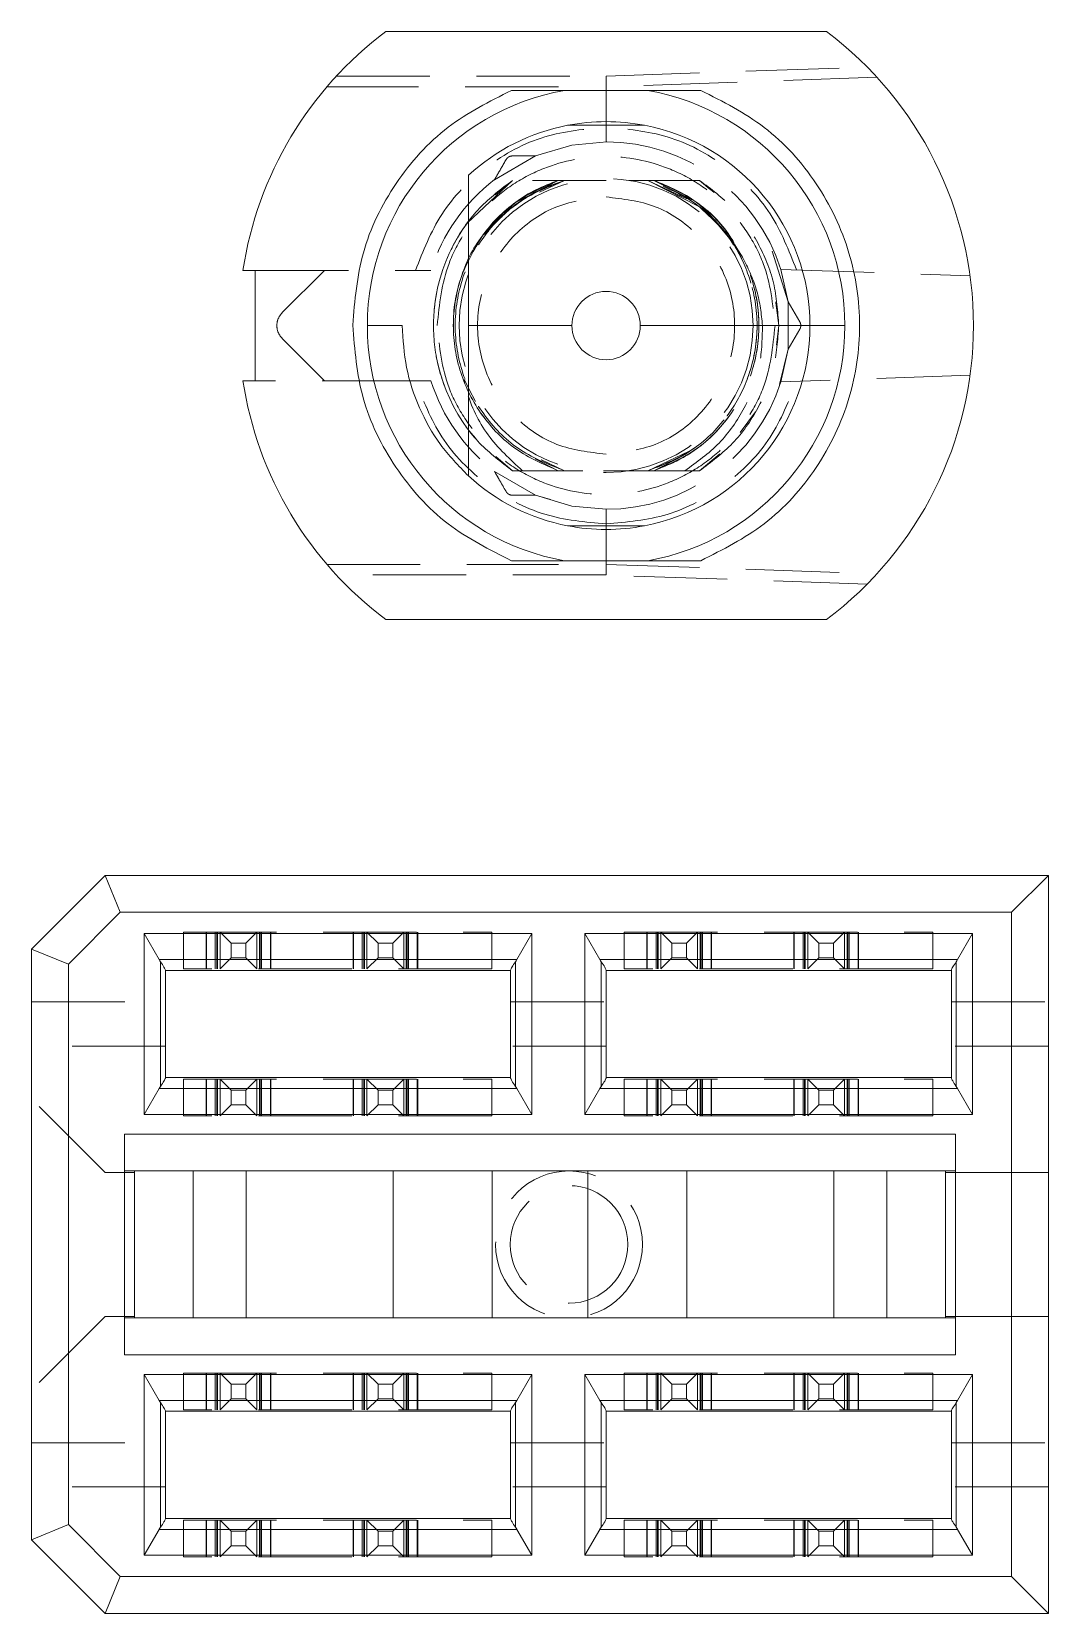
# Model space of a CAD drawing. Header units: millimetres. Extents: x 5 to 589, y 5 to 415.
# Drawn here: x 235.13 to 248.97, y 303.46 to 324.99 of the extents above; entities that cross this region are included whole.
import ezdxf

# ---------------------------------------------------------------- set-up
doc = ezdxf.new("R2010")
doc.units = ezdxf.units.MM
doc.linetypes.add('HIDDEN', pattern=[1.905, 1.27, -0.635])

msp = doc.modelspace()

# ---------------------------------------------------------------- linework, layer by layer
at = {"color": 7, "linetype": 'Continuous', "lineweight": 15}
for p, q in [((245.952, 324.989), (239.952, 324.989)), ((238.008, 321.739), (238.177, 321.739)), ((238.177, 321.739), (238.177, 320.239)), ((239.702, 320.989), (240.177, 320.989)), ((242.487, 320.989), (241.077, 320.989)), ((245.727, 320.989), (243.417, 320.989)), ((245.727, 320.989), (246.202, 320.989)), ((238.008, 320.239), (238.177, 320.239)), ((239.952, 316.989), (245.952, 316.989)), ((236.132, 313.504), (235.132, 312.504)), ((236.339, 313.004), (236.132, 313.504)), ((248.972, 313.504), (236.132, 313.504)), ((248.972, 313.504), (248.472, 313.004)), ((248.972, 303.464), (248.972, 313.504)), ((235.632, 312.297), (236.339, 313.004)), ((248.472, 313.004), (236.339, 313.004)), ((248.472, 303.964), (248.472, 313.004)), ((236.663, 310.254), (236.663, 312.714)), ((236.663, 312.714), (236.867, 312.36)), ((236.663, 312.714), (241.941, 312.714)), ((241.941, 312.714), (241.736, 312.36)), ((241.941, 312.714), (241.941, 310.254)), ((242.663, 312.714), (247.941, 312.714)), ((242.663, 310.254), (242.663, 312.714)), ((242.663, 312.714), (242.867, 312.36)), ((247.941, 312.714), (247.736, 312.36)), ((247.941, 312.714), (247.941, 310.254)), ((235.132, 304.464), (235.132, 312.504)), ((235.632, 312.297), (235.132, 312.504)), ((241.736, 312.36), (236.867, 312.36)), ((236.885, 312.332), (236.885, 310.635)), ((241.719, 312.332), (241.719, 310.635)), ((247.736, 312.36), (242.867, 312.36)), ((242.885, 312.332), (242.885, 310.635)), ((247.719, 312.332), (247.719, 310.635)), ((235.632, 312.297), (235.632, 304.671)), ((236.952, 310.749), (236.952, 312.219)), ((241.652, 312.214), (236.952, 312.214)), ((241.652, 310.749), (241.652, 312.219)), ((242.952, 310.749), (242.952, 312.219)), ((247.652, 312.214), (242.952, 312.214)), ((247.652, 310.749), (247.652, 312.219)), ((236.867, 310.607), (236.663, 310.254)), ((236.867, 310.607), (241.736, 310.607)), ((241.652, 310.754), (236.952, 310.754)), ((241.736, 310.607), (241.941, 310.254)), ((242.663, 310.254), (242.867, 310.607)), ((242.867, 310.607), (247.736, 310.607)), ((247.652, 310.754), (242.952, 310.754)), ((247.736, 310.607), (247.941, 310.254)), ((241.941, 310.254), (236.663, 310.254)), ((247.941, 310.254), (242.663, 310.254)), ((236.396, 309.984), (247.708, 309.984)), ((236.396, 306.984), (236.396, 309.984)), ((247.708, 309.984), (247.708, 306.984)), ((236.396, 309.484), (247.708, 309.484)), ((236.532, 309.464), (236.396, 309.464)), ((236.532, 309.484), (236.532, 309.464)), ((236.532, 307.504), (236.532, 309.464)), ((237.332, 307.484), (237.332, 309.484)), ((238.052, 307.484), (238.052, 309.484)), ((240.052, 307.484), (240.052, 309.484)), ((241.402, 307.484), (241.402, 309.484)), ((242.702, 307.484), (242.702, 309.484)), ((244.052, 307.484), (244.052, 309.484)), ((246.052, 309.484), (246.052, 307.484)), ((246.772, 309.484), (246.772, 307.484)), ((247.572, 309.484), (247.572, 309.464)), ((247.708, 309.464), (247.572, 309.464)), ((247.572, 307.504), (247.572, 309.464)), ((236.532, 307.504), (236.396, 307.504)), ((236.396, 307.484), (247.708, 307.484)), ((236.532, 307.504), (236.532, 307.484)), ((247.572, 307.504), (247.572, 307.484)), ((247.708, 307.504), (247.572, 307.504)), ((247.708, 306.984), (236.396, 306.984)), ((236.663, 306.714), (241.941, 306.714)), ((236.663, 304.254), (236.663, 306.714)), ((236.663, 306.714), (236.867, 306.36)), ((241.736, 306.36), (241.941, 306.714)), ((241.941, 306.714), (241.941, 304.254)), ((242.663, 306.714), (247.941, 306.714)), ((242.663, 304.254), (242.663, 306.714)), ((242.663, 306.714), (242.867, 306.36)), ((247.941, 306.714), (247.736, 306.36)), ((247.941, 306.714), (247.941, 304.254)), ((236.867, 306.36), (241.736, 306.36)), ((236.885, 306.332), (236.885, 304.635)), ((241.719, 306.332), (241.719, 304.635)), ((242.867, 306.36), (247.736, 306.36)), ((242.885, 306.332), (242.885, 304.635)), ((247.719, 306.332), (247.719, 304.635)), ((236.952, 304.749), (236.952, 306.219)), ((236.952, 306.214), (241.652, 306.214)), ((241.652, 306.219), (241.652, 304.749)), ((242.952, 304.749), (242.952, 306.219)), ((242.952, 306.214), (247.652, 306.214)), ((247.652, 306.219), (247.652, 304.749)), ((235.132, 304.464), (235.632, 304.671)), ((235.632, 304.671), (236.339, 303.964)), ((236.867, 304.607), (236.663, 304.254)), ((236.867, 304.607), (241.736, 304.607)), ((241.652, 304.754), (236.952, 304.754)), ((241.736, 304.607), (241.941, 304.254)), ((242.867, 304.607), (242.663, 304.254)), ((242.867, 304.607), (247.736, 304.607)), ((247.652, 304.754), (242.952, 304.754)), ((247.736, 304.607), (247.941, 304.254)), ((236.132, 303.464), (235.132, 304.464)), ((241.941, 304.254), (236.663, 304.254)), ((247.941, 304.254), (242.663, 304.254)), ((236.339, 303.964), (236.132, 303.464)), ((236.339, 303.964), (248.472, 303.964)), ((248.972, 303.464), (248.472, 303.964)), ((248.972, 303.464), (236.132, 303.464))]:
    msp.add_line(p, q, dxfattribs=at)
at = {"color": 7, "linetype": 'HIDDEN', "lineweight": 0}
for p, q in [((239.281, 324.383), (242.952, 324.383)), ((242.952, 324.383), (246.504, 324.507)), ((242.952, 324.239), (242.952, 324.383)), ((242.302, 324.239), (239.152, 324.239)), ((246.638, 324.368), (242.952, 324.239)), ((242.952, 323.689), (242.952, 324.239)), ((242.952, 323.689), (242.952, 323.489)), ((243.476, 323.714), (243.476, 323.714)), ((241.992, 323.297), (241.433, 322.974)), ((241.433, 322.974), (241.59, 323.247)), ((241.063, 322.387), (241.678, 322.964)), ((241.678, 322.964), (241.442, 322.766)), ((241.729, 322.67), (242.301, 322.964)), ((241.729, 322.67), (242.301, 322.964)), ((241.951, 322.964), (242.301, 322.964)), ((242.047, 322.804), (242.386, 322.964)), ((242.386, 322.964), (242.047, 322.804)), ((242.301, 322.964), (242.06, 322.84)), ((242.637, 322.964), (242.386, 322.964)), ((242.87, 322.964), (242.637, 322.964)), ((242.952, 322.964), (242.684, 322.964)), ((243.518, 322.964), (243.267, 322.964)), ((243.518, 322.964), (244.223, 322.603)), ((243.518, 322.964), (243.988, 322.742)), ((243.988, 322.742), (243.518, 322.964)), ((243.518, 322.964), (244.05, 322.713)), ((244.05, 322.713), (243.518, 322.964)), ((243.518, 322.964), (244.05, 322.713)), ((244.05, 322.713), (243.518, 322.964)), ((244.225, 322.964), (243.603, 322.964)), ((244.05, 322.734), (243.603, 322.964)), ((243.603, 322.964), (244.117, 322.7)), ((244.117, 322.7), (243.603, 322.964)), ((243.603, 322.964), (244.117, 322.7)), ((243.953, 322.964), (244.225, 322.964)), ((244.365, 322.847), (244.225, 322.964)), ((244.423, 322.798), (244.225, 322.964)), ((245.431, 321.312), (245.211, 322)), ((238.177, 321.739), (240.358, 321.739)), ((238.544, 321.166), (239.117, 321.739)), ((245.332, 321.754), (247.906, 321.664)), ((245.332, 321.754), (245.431, 321.312)), ((245.302, 320.989), (245.261, 321.313)), ((245.302, 320.989), (245.263, 321.299)), ((245.431, 321.312), (245.589, 321.039)), ((245.431, 320.666), (245.431, 321.312)), ((245.269, 320.724), (245.302, 320.989)), ((245.589, 320.939), (245.431, 320.666)), ((239.117, 320.239), (238.544, 320.812)), ((245.312, 320.188), (245.431, 320.666)), ((245.431, 320.666), (245.332, 320.224)), ((247.906, 320.314), (245.332, 320.224)), ((240.358, 320.239), (238.177, 320.239)), ((244.776, 319.532), (244.987, 319.814)), ((244.074, 319.276), (243.518, 319.014)), ((243.518, 319.014), (244.074, 319.276)), ((244.074, 319.276), (243.518, 319.014)), ((243.518, 319.014), (244.074, 319.276)), ((243.603, 319.014), (244.006, 319.221)), ((244.225, 319.014), (244.499, 319.243)), ((241.433, 319.003), (241.992, 318.681)), ((241.45, 319.205), (241.678, 319.014)), ((241.5, 319.163), (241.678, 319.014)), ((241.678, 319.014), (242.301, 319.014)), ((242.301, 319.014), (241.678, 319.014)), ((241.678, 319.014), (242.637, 319.014)), ((241.986, 319.176), (242.301, 319.014)), ((242.386, 319.014), (242.069, 319.164)), ((242.073, 319.161), (242.386, 319.014)), ((242.918, 319.014), (243.267, 319.014)), ((243.267, 319.014), (244.025, 319.014)), ((243.603, 319.014), (244.225, 319.014)), ((244.025, 319.014), (243.603, 319.014)), ((241.992, 318.681), (241.677, 318.681)), ((241.992, 318.681), (242.194, 318.623)), ((242.952, 318.489), (242.952, 318.289)), ((242.952, 317.739), (242.952, 318.289)), ((239.152, 317.739), (242.302, 317.739)), ((242.952, 317.739), (246.638, 317.61)), ((242.952, 317.739), (242.952, 317.595)), ((242.952, 317.595), (239.281, 317.595)), ((246.504, 317.47), (242.952, 317.594)), ((237.197, 312.234), (237.197, 312.734)), ((237.197, 312.734), (241.397, 312.734)), ((237.507, 312.734), (237.507, 312.234)), ((237.512, 312.234), (237.512, 312.734)), ((237.632, 312.234), (237.632, 312.734)), ((237.632, 312.734), (237.632, 312.234)), ((237.652, 312.734), (237.652, 312.234)), ((237.662, 312.234), (237.662, 312.734)), ((237.662, 312.234), (237.662, 312.734)), ((237.697, 312.234), (237.697, 312.734)), ((237.697, 312.734), (237.847, 312.584)), ((238.047, 312.584), (237.847, 312.584)), ((237.847, 312.584), (237.847, 312.384)), ((238.197, 312.734), (238.047, 312.584)), ((238.047, 312.584), (238.047, 312.384)), ((238.197, 312.734), (238.197, 312.234)), ((238.232, 312.734), (238.232, 312.234)), ((238.232, 312.734), (238.232, 312.234)), ((238.242, 312.734), (238.242, 312.234)), ((238.261, 312.234), (238.261, 312.734)), ((238.262, 312.734), (238.262, 312.234)), ((238.382, 312.734), (238.382, 312.234)), ((238.387, 312.234), (238.387, 312.734)), ((239.507, 312.734), (239.507, 312.234)), ((239.512, 312.234), (239.512, 312.734)), ((239.632, 312.234), (239.632, 312.734)), ((239.632, 312.734), (239.632, 312.234)), ((239.652, 312.734), (239.652, 312.234)), ((239.662, 312.234), (239.662, 312.734)), ((239.662, 312.234), (239.662, 312.734)), ((239.697, 312.234), (239.697, 312.734)), ((239.697, 312.734), (239.847, 312.584)), ((239.847, 312.584), (240.047, 312.584)), ((239.847, 312.584), (239.847, 312.384)), ((240.047, 312.584), (240.197, 312.734)), ((240.047, 312.584), (240.047, 312.384)), ((240.197, 312.734), (240.197, 312.234)), ((240.232, 312.734), (240.232, 312.234)), ((240.232, 312.734), (240.232, 312.234)), ((240.242, 312.734), (240.242, 312.234)), ((240.261, 312.234), (240.261, 312.734)), ((240.262, 312.734), (240.262, 312.234)), ((240.382, 312.734), (240.382, 312.234)), ((240.387, 312.234), (240.387, 312.734)), ((241.397, 312.734), (241.397, 312.234)), ((243.197, 312.234), (243.197, 312.734)), ((243.197, 312.734), (247.397, 312.734)), ((243.507, 312.734), (243.507, 312.234)), ((243.512, 312.234), (243.512, 312.734)), ((243.632, 312.234), (243.632, 312.734)), ((243.632, 312.734), (243.632, 312.234)), ((243.652, 312.734), (243.652, 312.234)), ((243.662, 312.234), (243.662, 312.734)), ((243.662, 312.234), (243.662, 312.734)), ((243.697, 312.234), (243.697, 312.734)), ((243.697, 312.734), (243.847, 312.584)), ((244.047, 312.584), (243.847, 312.584)), ((243.847, 312.584), (243.847, 312.384)), ((244.197, 312.734), (244.047, 312.584)), ((244.047, 312.584), (244.047, 312.384)), ((244.197, 312.734), (244.197, 312.234)), ((244.232, 312.734), (244.232, 312.234)), ((244.232, 312.734), (244.232, 312.234)), ((244.242, 312.734), (244.242, 312.234)), ((244.261, 312.234), (244.261, 312.734)), ((244.262, 312.734), (244.262, 312.234)), ((244.382, 312.734), (244.382, 312.234)), ((244.387, 312.234), (244.387, 312.734)), ((245.507, 312.734), (245.507, 312.234)), ((245.512, 312.234), (245.512, 312.734)), ((245.632, 312.234), (245.632, 312.734)), ((245.632, 312.734), (245.632, 312.234)), ((245.652, 312.734), (245.652, 312.234)), ((245.662, 312.234), (245.662, 312.734)), ((245.662, 312.234), (245.662, 312.734)), ((245.697, 312.234), (245.697, 312.734)), ((245.697, 312.734), (245.847, 312.584)), ((245.847, 312.584), (246.047, 312.584)), ((245.847, 312.584), (245.847, 312.384)), ((246.047, 312.584), (246.197, 312.734)), ((246.047, 312.584), (246.047, 312.384)), ((246.197, 312.734), (246.197, 312.234)), ((246.232, 312.734), (246.232, 312.234)), ((246.232, 312.734), (246.232, 312.234)), ((246.242, 312.734), (246.242, 312.234)), ((246.261, 312.234), (246.261, 312.734)), ((246.262, 312.734), (246.262, 312.234)), ((246.382, 312.734), (246.382, 312.234)), ((246.387, 312.234), (246.387, 312.734)), ((247.397, 312.734), (247.397, 312.234)), ((237.697, 312.234), (237.847, 312.384)), ((237.847, 312.384), (238.047, 312.384)), ((238.047, 312.384), (238.197, 312.234)), ((239.847, 312.384), (239.697, 312.234)), ((239.847, 312.384), (240.047, 312.384)), ((240.047, 312.384), (240.197, 312.234)), ((243.697, 312.234), (243.847, 312.384)), ((243.847, 312.384), (244.047, 312.384)), ((244.047, 312.384), (244.197, 312.234)), ((245.847, 312.384), (245.697, 312.234)), ((245.847, 312.384), (246.047, 312.384)), ((246.047, 312.384), (246.197, 312.234)), ((241.397, 312.234), (237.197, 312.234)), ((247.397, 312.234), (243.197, 312.234)), ((235.132, 311.784), (236.952, 311.784)), ((241.652, 311.784), (242.952, 311.784)), ((247.652, 311.784), (248.972, 311.784)), ((236.952, 311.184), (235.132, 311.184)), ((242.952, 311.184), (241.652, 311.184)), ((248.972, 311.184), (247.652, 311.184)), ((237.197, 310.234), (237.197, 310.734)), ((237.197, 310.734), (241.397, 310.734)), ((237.507, 310.734), (237.507, 310.234)), ((237.512, 310.234), (237.512, 310.734)), ((237.632, 310.234), (237.632, 310.734)), ((237.632, 310.734), (237.632, 310.234)), ((237.652, 310.734), (237.652, 310.234)), ((237.662, 310.234), (237.662, 310.734)), ((237.662, 310.234), (237.662, 310.734)), ((237.697, 310.234), (237.697, 310.734)), ((237.697, 310.734), (237.847, 310.584)), ((238.197, 310.734), (238.047, 310.584)), ((238.197, 310.734), (238.197, 310.234)), ((238.232, 310.734), (238.232, 310.234)), ((238.232, 310.734), (238.232, 310.234)), ((238.242, 310.734), (238.242, 310.234)), ((238.261, 310.234), (238.261, 310.734)), ((238.262, 310.734), (238.262, 310.234)), ((238.382, 310.734), (238.382, 310.234)), ((238.387, 310.234), (238.387, 310.734)), ((239.507, 310.734), (239.507, 310.234)), ((239.512, 310.234), (239.512, 310.734)), ((239.632, 310.234), (239.632, 310.734)), ((239.632, 310.734), (239.632, 310.234)), ((239.652, 310.734), (239.652, 310.234)), ((239.662, 310.234), (239.662, 310.734)), ((239.662, 310.234), (239.662, 310.734)), ((239.697, 310.234), (239.697, 310.734)), ((239.697, 310.734), (239.847, 310.584)), ((240.047, 310.584), (240.197, 310.734)), ((240.197, 310.734), (240.197, 310.234)), ((240.232, 310.734), (240.232, 310.234)), ((240.232, 310.734), (240.232, 310.234)), ((240.242, 310.734), (240.242, 310.234)), ((240.261, 310.234), (240.261, 310.734)), ((240.262, 310.734), (240.262, 310.234)), ((240.382, 310.734), (240.382, 310.234)), ((240.387, 310.234), (240.387, 310.734)), ((241.397, 310.734), (241.397, 310.234)), ((243.197, 310.234), (243.197, 310.734)), ((243.197, 310.734), (247.397, 310.734)), ((243.507, 310.734), (243.507, 310.234)), ((243.512, 310.234), (243.512, 310.734)), ((243.632, 310.234), (243.632, 310.734)), ((243.632, 310.734), (243.632, 310.234)), ((243.652, 310.734), (243.652, 310.234)), ((243.662, 310.234), (243.662, 310.734)), ((243.662, 310.234), (243.662, 310.734)), ((243.697, 310.234), (243.697, 310.734)), ((243.697, 310.734), (243.847, 310.584)), ((244.197, 310.734), (244.047, 310.584)), ((244.197, 310.734), (244.197, 310.234)), ((244.232, 310.734), (244.232, 310.234)), ((244.232, 310.734), (244.232, 310.234)), ((244.242, 310.734), (244.242, 310.234)), ((244.261, 310.234), (244.261, 310.734)), ((244.262, 310.734), (244.262, 310.234)), ((244.382, 310.734), (244.382, 310.234)), ((244.387, 310.234), (244.387, 310.734)), ((245.507, 310.734), (245.507, 310.234)), ((245.512, 310.234), (245.512, 310.734)), ((245.632, 310.234), (245.632, 310.734)), ((245.632, 310.734), (245.632, 310.234)), ((245.652, 310.734), (245.652, 310.234)), ((245.662, 310.234), (245.662, 310.734)), ((245.662, 310.234), (245.662, 310.734)), ((245.697, 310.234), (245.697, 310.734)), ((245.697, 310.734), (245.847, 310.584)), ((246.047, 310.584), (246.197, 310.734)), ((246.197, 310.734), (246.197, 310.234)), ((246.232, 310.734), (246.232, 310.234)), ((246.232, 310.734), (246.232, 310.234)), ((246.242, 310.734), (246.242, 310.234)), ((246.261, 310.234), (246.261, 310.734)), ((246.262, 310.734), (246.262, 310.234)), ((246.382, 310.734), (246.382, 310.234)), ((246.387, 310.234), (246.387, 310.734)), ((247.397, 310.734), (247.397, 310.234)), ((236.132, 309.464), (235.132, 310.464)), ((237.847, 310.584), (237.847, 310.384)), ((238.047, 310.584), (237.847, 310.584)), ((238.047, 310.584), (238.047, 310.384)), ((239.847, 310.584), (240.047, 310.584)), ((239.847, 310.584), (239.847, 310.384)), ((240.047, 310.584), (240.047, 310.384)), ((244.047, 310.584), (243.847, 310.584)), ((243.847, 310.584), (243.847, 310.384)), ((244.047, 310.584), (244.047, 310.384)), ((245.847, 310.584), (246.047, 310.584)), ((245.847, 310.584), (245.847, 310.384)), ((246.047, 310.584), (246.047, 310.384)), ((241.397, 310.234), (237.197, 310.234)), ((237.697, 310.234), (237.847, 310.384)), ((237.847, 310.384), (238.047, 310.384)), ((238.047, 310.384), (238.197, 310.234)), ((239.847, 310.384), (239.697, 310.234)), ((239.847, 310.384), (240.047, 310.384)), ((240.047, 310.384), (240.197, 310.234)), ((247.397, 310.234), (243.197, 310.234)), ((243.697, 310.234), (243.847, 310.384)), ((243.847, 310.384), (244.047, 310.384)), ((244.047, 310.384), (244.197, 310.234)), ((245.847, 310.384), (245.697, 310.234)), ((245.847, 310.384), (246.047, 310.384)), ((246.047, 310.384), (246.197, 310.234)), ((236.396, 309.464), (236.132, 309.464)), ((248.972, 309.464), (247.708, 309.464)), ((236.132, 307.504), (235.132, 306.504)), ((236.132, 307.504), (236.396, 307.504)), ((248.972, 307.504), (247.708, 307.504)), ((237.197, 306.234), (237.197, 306.734)), ((237.197, 306.734), (241.397, 306.734)), ((237.507, 306.734), (237.507, 306.234)), ((237.512, 306.234), (237.512, 306.734)), ((237.632, 306.234), (237.632, 306.734)), ((237.632, 306.734), (237.632, 306.234)), ((237.652, 306.734), (237.652, 306.234)), ((237.662, 306.234), (237.662, 306.734)), ((237.662, 306.234), (237.662, 306.734)), ((237.697, 306.234), (237.697, 306.734)), ((237.697, 306.734), (237.847, 306.584)), ((238.197, 306.734), (238.047, 306.584)), ((238.197, 306.734), (238.197, 306.234)), ((238.232, 306.734), (238.232, 306.234)), ((238.232, 306.734), (238.232, 306.234)), ((238.242, 306.734), (238.242, 306.234)), ((238.261, 306.234), (238.261, 306.734)), ((238.262, 306.734), (238.262, 306.234)), ((238.382, 306.734), (238.382, 306.234)), ((238.387, 306.234), (238.387, 306.734)), ((239.507, 306.734), (239.507, 306.234)), ((239.512, 306.234), (239.512, 306.734)), ((239.632, 306.234), (239.632, 306.734)), ((239.632, 306.734), (239.632, 306.234)), ((239.652, 306.734), (239.652, 306.234)), ((239.662, 306.234), (239.662, 306.734)), ((239.662, 306.234), (239.662, 306.734)), ((239.697, 306.234), (239.697, 306.734)), ((239.697, 306.734), (239.847, 306.584)), ((240.047, 306.584), (240.197, 306.734)), ((240.197, 306.734), (240.197, 306.234)), ((240.232, 306.734), (240.232, 306.234)), ((240.232, 306.734), (240.232, 306.234)), ((240.242, 306.734), (240.242, 306.234)), ((240.261, 306.234), (240.261, 306.734)), ((240.262, 306.734), (240.262, 306.234)), ((240.382, 306.734), (240.382, 306.234)), ((240.387, 306.234), (240.387, 306.734)), ((241.397, 306.734), (241.397, 306.234)), ((243.197, 306.234), (243.197, 306.734)), ((243.197, 306.734), (247.397, 306.734)), ((243.507, 306.734), (243.507, 306.234)), ((243.512, 306.234), (243.512, 306.734)), ((243.632, 306.234), (243.632, 306.734)), ((243.632, 306.734), (243.632, 306.234)), ((243.652, 306.734), (243.652, 306.234)), ((243.662, 306.234), (243.662, 306.734)), ((243.662, 306.234), (243.662, 306.734)), ((243.697, 306.234), (243.697, 306.734)), ((243.697, 306.734), (243.847, 306.584)), ((244.197, 306.734), (244.047, 306.584)), ((244.197, 306.734), (244.197, 306.234)), ((244.232, 306.734), (244.232, 306.234)), ((244.232, 306.734), (244.232, 306.234)), ((244.242, 306.734), (244.242, 306.234)), ((244.261, 306.234), (244.261, 306.734)), ((244.262, 306.734), (244.262, 306.234)), ((244.382, 306.734), (244.382, 306.234)), ((244.387, 306.234), (244.387, 306.734)), ((245.507, 306.734), (245.507, 306.234)), ((245.512, 306.234), (245.512, 306.734)), ((245.632, 306.234), (245.632, 306.734)), ((245.632, 306.734), (245.632, 306.234)), ((245.652, 306.734), (245.652, 306.234)), ((245.662, 306.234), (245.662, 306.734)), ((245.662, 306.234), (245.662, 306.734)), ((245.697, 306.234), (245.697, 306.734)), ((245.697, 306.734), (245.847, 306.584)), ((246.047, 306.584), (246.197, 306.734)), ((246.197, 306.734), (246.197, 306.234)), ((246.232, 306.734), (246.232, 306.234)), ((246.232, 306.734), (246.232, 306.234)), ((246.242, 306.734), (246.242, 306.234)), ((246.261, 306.234), (246.261, 306.734)), ((246.262, 306.734), (246.262, 306.234)), ((246.382, 306.734), (246.382, 306.234)), ((246.387, 306.234), (246.387, 306.734)), ((247.397, 306.734), (247.397, 306.234)), ((238.047, 306.584), (237.847, 306.584)), ((237.847, 306.584), (237.847, 306.384)), ((238.047, 306.584), (238.047, 306.384)), ((239.847, 306.584), (240.047, 306.584)), ((239.847, 306.584), (239.847, 306.384)), ((240.047, 306.584), (240.047, 306.384)), ((244.047, 306.584), (243.847, 306.584)), ((243.847, 306.584), (243.847, 306.384)), ((244.047, 306.584), (244.047, 306.384)), ((245.847, 306.584), (246.047, 306.584)), ((245.847, 306.584), (245.847, 306.384)), ((246.047, 306.584), (246.047, 306.384)), ((237.697, 306.234), (237.847, 306.384)), ((237.847, 306.384), (238.047, 306.384)), ((238.047, 306.384), (238.197, 306.234)), ((239.847, 306.384), (239.697, 306.234)), ((239.847, 306.384), (240.047, 306.384)), ((240.047, 306.384), (240.197, 306.234)), ((243.697, 306.234), (243.847, 306.384)), ((243.847, 306.384), (244.047, 306.384)), ((244.047, 306.384), (244.197, 306.234)), ((245.847, 306.384), (245.697, 306.234)), ((245.847, 306.384), (246.047, 306.384)), ((246.047, 306.384), (246.197, 306.234)), ((241.397, 306.234), (237.197, 306.234)), ((247.397, 306.234), (243.197, 306.234)), ((235.132, 305.784), (236.952, 305.784)), ((241.652, 305.784), (242.952, 305.784)), ((247.652, 305.784), (248.972, 305.784)), ((236.952, 305.184), (235.132, 305.184)), ((242.952, 305.184), (241.652, 305.184)), ((248.972, 305.184), (247.652, 305.184)), ((237.197, 304.234), (237.197, 304.734)), ((237.197, 304.734), (241.397, 304.734)), ((237.507, 304.734), (237.507, 304.234)), ((237.512, 304.234), (237.512, 304.734)), ((237.632, 304.234), (237.632, 304.734)), ((237.632, 304.734), (237.632, 304.234)), ((237.652, 304.734), (237.652, 304.234)), ((237.662, 304.234), (237.662, 304.734)), ((237.662, 304.234), (237.662, 304.734)), ((237.697, 304.234), (237.697, 304.734)), ((237.697, 304.734), (237.847, 304.584)), ((237.847, 304.584), (237.847, 304.384)), ((238.047, 304.584), (237.847, 304.584)), ((238.197, 304.734), (238.047, 304.584)), ((238.047, 304.584), (238.047, 304.384)), ((238.197, 304.734), (238.197, 304.234)), ((238.232, 304.734), (238.232, 304.234)), ((238.232, 304.734), (238.232, 304.234)), ((238.242, 304.734), (238.242, 304.234)), ((238.261, 304.234), (238.261, 304.734)), ((238.262, 304.734), (238.262, 304.234)), ((238.382, 304.734), (238.382, 304.234)), ((238.387, 304.234), (238.387, 304.734)), ((239.507, 304.734), (239.507, 304.234)), ((239.512, 304.234), (239.512, 304.734)), ((239.632, 304.234), (239.632, 304.734)), ((239.632, 304.734), (239.632, 304.234)), ((239.652, 304.734), (239.652, 304.234)), ((239.662, 304.234), (239.662, 304.734)), ((239.662, 304.234), (239.662, 304.734)), ((239.697, 304.234), (239.697, 304.734)), ((239.697, 304.734), (239.847, 304.584)), ((239.847, 304.584), (240.047, 304.584)), ((239.847, 304.584), (239.847, 304.384)), ((240.047, 304.584), (240.197, 304.734)), ((240.047, 304.584), (240.047, 304.384)), ((240.197, 304.734), (240.197, 304.234)), ((240.232, 304.734), (240.232, 304.234)), ((240.232, 304.734), (240.232, 304.234)), ((240.242, 304.734), (240.242, 304.234)), ((240.261, 304.234), (240.261, 304.734)), ((240.262, 304.734), (240.262, 304.234)), ((240.382, 304.734), (240.382, 304.234)), ((240.387, 304.234), (240.387, 304.734)), ((241.397, 304.734), (241.397, 304.234)), ((243.197, 304.234), (243.197, 304.734)), ((243.197, 304.734), (247.397, 304.734)), ((243.507, 304.734), (243.507, 304.234)), ((243.512, 304.234), (243.512, 304.734)), ((243.632, 304.234), (243.632, 304.734)), ((243.632, 304.734), (243.632, 304.234)), ((243.652, 304.734), (243.652, 304.234)), ((243.662, 304.234), (243.662, 304.734)), ((243.662, 304.234), (243.662, 304.734)), ((243.697, 304.234), (243.697, 304.734)), ((243.697, 304.734), (243.847, 304.584)), ((244.047, 304.584), (243.847, 304.584)), ((243.847, 304.584), (243.847, 304.384)), ((244.197, 304.734), (244.047, 304.584)), ((244.047, 304.584), (244.047, 304.384)), ((244.197, 304.734), (244.197, 304.234)), ((244.232, 304.734), (244.232, 304.234)), ((244.232, 304.734), (244.232, 304.234)), ((244.242, 304.734), (244.242, 304.234)), ((244.261, 304.234), (244.261, 304.734)), ((244.262, 304.734), (244.262, 304.234)), ((244.382, 304.734), (244.382, 304.234)), ((244.387, 304.234), (244.387, 304.734)), ((245.507, 304.734), (245.507, 304.234)), ((245.512, 304.234), (245.512, 304.734)), ((245.632, 304.234), (245.632, 304.734)), ((245.632, 304.734), (245.632, 304.234)), ((245.652, 304.734), (245.652, 304.234)), ((245.662, 304.234), (245.662, 304.734)), ((245.662, 304.234), (245.662, 304.734)), ((245.697, 304.234), (245.697, 304.734)), ((245.697, 304.734), (245.847, 304.584)), ((245.847, 304.584), (246.047, 304.584)), ((245.847, 304.584), (245.847, 304.384)), ((246.047, 304.584), (246.197, 304.734)), ((246.047, 304.584), (246.047, 304.384)), ((246.197, 304.734), (246.197, 304.234)), ((246.232, 304.734), (246.232, 304.234)), ((246.232, 304.734), (246.232, 304.234)), ((246.242, 304.734), (246.242, 304.234)), ((246.261, 304.234), (246.261, 304.734)), ((246.262, 304.734), (246.262, 304.234)), ((246.382, 304.734), (246.382, 304.234)), ((246.387, 304.234), (246.387, 304.734)), ((247.397, 304.734), (247.397, 304.234)), ((237.697, 304.234), (237.847, 304.384)), ((237.847, 304.384), (238.047, 304.384)), ((238.047, 304.384), (238.197, 304.234)), ((239.847, 304.384), (239.697, 304.234)), ((239.847, 304.384), (240.047, 304.384)), ((240.047, 304.384), (240.197, 304.234)), ((243.697, 304.234), (243.847, 304.384)), ((243.847, 304.384), (244.047, 304.384)), ((244.047, 304.384), (244.197, 304.234)), ((245.847, 304.384), (245.697, 304.234)), ((245.847, 304.384), (246.047, 304.384)), ((246.047, 304.384), (246.197, 304.234)), ((241.397, 304.234), (237.197, 304.234)), ((247.397, 304.234), (243.197, 304.234))]:
    msp.add_line(p, q, dxfattribs=at)
at = {"color": 7, "linetype": 'HIDDEN', "lineweight": 0, "flags": 128}
for points in [[(241.992, 323.297), (242.486, 323.445), (242.96, 323.489)], [(241.678, 322.964), (241.678, 322.964)], [(242.386, 322.964), (242.386, 322.964)], [(242.386, 322.964), (242.386, 322.964)], [(242.386, 322.964), (242.386, 322.964)], [(242.386, 322.964), (242.386, 322.964)], [(242.386, 322.964), (242.386, 322.964)], [(243.518, 322.964), (243.518, 322.964)], [(243.518, 322.964), (243.518, 322.964)], [(243.518, 322.964), (243.518, 322.964)], [(243.518, 322.964), (243.518, 322.964)], [(243.518, 322.964), (243.518, 322.964)], [(243.518, 322.964), (243.518, 322.964)], [(243.518, 322.964), (243.518, 322.964)], [(243.518, 322.964), (243.518, 322.964)], [(244.225, 322.964), (244.225, 322.964)], [(241.023, 320.213), (241.019, 320.241), (241.019, 320.25), (241.019, 320.252), (241.019, 320.252), (241.02, 320.253), (241.02, 320.253), (241.02, 320.253), (241.02, 320.253), (241.02, 320.253), (241.02, 320.253), (241.02, 320.253), (241.02, 320.253), (241.019, 320.253), (241.019, 320.253), (241.019, 320.253), (241.019, 320.253), (241.019, 320.253), (241.019, 320.253), (241.019, 320.253), (241.02, 320.253), (241.02, 320.253), (241.02, 320.253), (241.02, 320.253), (241.02, 320.253), (241.02, 320.253), (241.02, 320.253), (241.02, 320.253), (241.02, 320.253), (241.021, 320.253), (241.021, 320.252), (241.024, 320.25), (241.088, 320.12), (241.175, 319.957)], [(244.731, 319.962), (244.731, 319.962)], [(241.678, 319.014), (241.678, 319.014)], [(241.678, 319.014), (241.678, 319.014)], [(241.678, 319.014), (241.678, 319.014)], [(241.678, 319.014), (241.678, 319.014)], [(241.678, 319.014), (241.678, 319.014)], [(241.678, 319.014), (241.678, 319.014)], [(241.678, 319.014), (241.678, 319.014)], [(241.678, 319.014), (241.678, 319.014)], [(242.637, 319.014), (242.637, 319.014)], [(243.267, 319.014), (243.267, 319.014)], [(243.979, 319.21), (243.979, 319.21)], [(244.225, 319.014), (244.225, 319.014)], [(244.225, 319.014), (244.225, 319.014)], [(244.225, 319.014), (244.225, 319.014)], [(244.225, 319.014), (244.225, 319.014)], [(244.225, 319.014), (244.225, 319.014)], [(244.225, 319.014), (244.225, 319.014)], [(244.225, 319.014), (244.225, 319.014)], [(242.952, 318.489), (242.486, 318.533), (241.992, 318.681)]]:
    msp.add_lwpolyline(points, dxfattribs=at)
at = {"color": 7, "linetype": 'HIDDEN', "lineweight": 0}
for centre, radius in [((242.952, 320.989), 2), ((242.447, 308.484), 1), ((242.447, 308.484), 0.8)]:
    msp.add_circle(centre, radius, dxfattribs=at)
at = {"color": 7, "linetype": 'Continuous', "lineweight": 15}
for radius, start, end in [(5, 126.8699, 171.3731), (5, 306.8699, 53.1301), (3.25, 100.0633, 180), (3.25, 0, 79.9367), (2.775, 79.1068, 100.8929), (2.775, 100.8932, 132.5066), (2.775, 0, 79.1071), (0.465, 0, 180), (3.25, 180, 259.9367), (0.465, 180, 0), (2.775, 280.8929, 0), (3.25, 280.0633, 0), (5, 188.6269, 233.1301), (2.775, 227.4934, 259.1071), (2.775, 259.1067, 280.8938)]:
    msp.add_arc((242.952, 320.989), radius, start, end, dxfattribs=at)
at = {"color": 7, "linetype": 'HIDDEN', "lineweight": 0}
for radius, start, end in [(2.5, 17.8157, 90), (2.5, 127.4202, 162.5424), (2.35, 143.5058, 237.1851), (2.5, 197.4576, 232.5798), (2.5, 270, 342.1843)]:
    msp.add_arc((242.952, 320.989), radius, start, end, dxfattribs=at)
at = {"color": 7, "linetype": 'Continuous', "lineweight": 15}
for centre, start_param, end_param in [((237.071, 312.714), 2.356194, 2.438914), ((241.532, 312.714), 3.844272, 3.926991), ((243.071, 312.714), 2.356194, 2.438914), ((247.532, 312.714), 3.844272, 3.926991), ((237.071, 310.254), 0.702679, 0.785398), ((241.532, 310.254), 5.497787, 5.580506), ((243.071, 310.254), 0.702679, 0.785398), ((247.532, 310.254), 5.497787, 5.580506), ((237.071, 306.714), 2.356194, 2.438914), ((241.532, 306.714), 3.844272, 3.926991), ((243.071, 306.714), 2.356194, 2.438914), ((247.532, 306.714), 3.844272, 3.926991), ((237.071, 304.254), 0.702679, 0.785398), ((241.532, 304.254), 5.497787, 5.580506), ((243.071, 304.254), 0.702679, 0.785398), ((247.532, 304.254), 5.497787, 5.580506)]:
    msp.add_ellipse(centre, major_axis=(0, 0.5), ratio=0.57735, start_param=start_param, end_param=end_param, dxfattribs=at)
for points, knots in [([(239.502, 320.995), (239.531, 321.328), (239.589, 322.011), (240.055, 322.948), (240.752, 323.73), (241.364, 324.038), (241.663, 324.189)], [0, 0, 0, 0, 0.244423, 0.499999, 0.755577, 1, 1, 1, 1]), ([(241.663, 324.189), (241.797, 324.189), (241.971, 324.189), (242.165, 324.189), (242.246, 324.189), (242.3, 324.189), (242.339, 324.189), (242.366, 324.189), (242.38, 324.189), (242.384, 324.189), (242.384, 324.189), (242.384, 324.189)], [0, 0, 0, 0, 0.521929, 0.674708, 0.779638, 0.85173, 0.901665, 0.954567, 0.975881, 0.993095, 1, 1, 1, 1]), ([(242.384, 324.189), (242.56, 324.189), (242.912, 324.189), (243.306, 324.189), (243.498, 324.189), (243.52, 324.189)], [0, 0, 0, 0, 0.469102, 0.939615, 1, 1, 1, 1]), ([(243.52, 324.189), (243.52, 324.189), (243.522, 324.189), (243.533, 324.189), (243.577, 324.189), (243.773, 324.189), (244.007, 324.189), (244.203, 324.189), (244.241, 324.189)], [0, 0, 0, 0, 0.01693, 0.039302, 0.081695, 0.2362, 0.85216, 1, 1, 1, 1]), ([(244.241, 324.189), (244.54, 324.038), (245.152, 323.729), (245.854, 322.946), (246.303, 322.006), (246.45, 320.989), (246.303, 319.972), (245.854, 319.032), (245.152, 318.249), (244.54, 317.94), (244.241, 317.789)], [0, 0, 0, 0, 0.122203, 0.25, 0.377796, 0.5, 0.622203, 0.75, 0.877797, 1, 1, 1, 1]), ([(243.476, 323.714), (243.186, 323.714), (242.833, 323.714), (242.489, 323.714), (242.428, 323.714)], [0, 0, 0, 0, 0.821487, 1, 1, 1, 1]), ([(241.077, 323.035), (241.077, 322.597), (241.077, 321.994), (241.077, 321.205), (241.077, 320.989)], [0, 0, 0, 0, 0.725759, 1, 1, 1, 1]), ([(241.663, 317.789), (241.363, 317.94), (240.75, 318.249), (240.052, 319.034), (239.586, 319.976), (239.53, 320.66), (239.502, 320.995)], [0, 0, 0, 0, 0.244391, 0.499999, 0.755608, 1, 1, 1, 1]), ([(240.177, 320.989), (240.188, 320.797), (240.211, 320.414), (240.396, 319.864), (240.676, 319.357), (240.943, 319.081), (241.077, 318.943)], [0, 0, 0, 0, 0.25, 0.500001, 0.749999, 1, 1, 1, 1]), ([(241.077, 320.989), (241.077, 320.794), (241.077, 320.29), (241.077, 319.608), (241.077, 319.159), (241.077, 318.943)], [0, 0, 0, 0, 0.246526, 0.638139, 1, 1, 1, 1]), ([(242.428, 318.264), (242.718, 318.264), (243.071, 318.264), (243.415, 318.264), (243.476, 318.264)], [0, 0, 0, 0, 0.821496, 1, 1, 1, 1]), ([(241.663, 317.789), (241.797, 317.789), (241.971, 317.789), (242.165, 317.789), (242.246, 317.789), (242.3, 317.789), (242.339, 317.789), (242.366, 317.789), (242.38, 317.789), (242.384, 317.789), (242.384, 317.789), (242.384, 317.789)], [0, 0, 0, 0, 0.521929, 0.674708, 0.779638, 0.85173, 0.901665, 0.954567, 0.975881, 0.993095, 1, 1, 1, 1]), ([(242.384, 317.789), (242.56, 317.789), (242.912, 317.789), (243.306, 317.789), (243.498, 317.789), (243.52, 317.789)], [0, 0, 0, 0, 0.469102, 0.939615, 1, 1, 1, 1]), ([(243.52, 317.789), (243.52, 317.789), (243.522, 317.789), (243.533, 317.789), (243.577, 317.789), (243.773, 317.789), (244.007, 317.789), (244.203, 317.789), (244.241, 317.789)], [0, 0, 0, 0, 0.01693, 0.039302, 0.081695, 0.2362, 0.85216, 1, 1, 1, 1]), ([(236.952, 312.219), (236.948, 312.23), (236.941, 312.251), (236.904, 312.305), (236.885, 312.332)], [0, 0, 0, 0, 0.4931735, 1, 1, 1, 1]), ([(241.719, 312.332), (241.701, 312.306), (241.664, 312.252), (241.656, 312.23), (241.652, 312.219)], [0, 0, 0, 0, 0.497826, 1, 1, 1, 1]), ([(242.952, 312.219), (242.948, 312.23), (242.941, 312.251), (242.904, 312.305), (242.885, 312.332)], [0, 0, 0, 0, 0.493174, 1, 1, 1, 1]), ([(247.719, 312.332), (247.701, 312.306), (247.664, 312.252), (247.656, 312.23), (247.652, 312.219)], [0, 0, 0, 0, 0.497826, 1, 1, 1, 1]), ([(236.885, 310.635), (236.903, 310.662), (236.94, 310.716), (236.948, 310.738), (236.952, 310.749)], [0, 0, 0, 0, 0.497824, 1, 1, 1, 1]), ([(241.652, 310.749), (241.656, 310.738), (241.663, 310.716), (241.7, 310.663), (241.719, 310.635)], [0, 0, 0, 0, 0.493174, 1, 1, 1, 1]), ([(242.885, 310.635), (242.903, 310.662), (242.94, 310.716), (242.948, 310.738), (242.952, 310.749)], [0, 0, 0, 0, 0.497826, 1, 1, 1, 1]), ([(247.652, 310.749), (247.656, 310.738), (247.663, 310.716), (247.7, 310.663), (247.719, 310.635)], [0, 0, 0, 0, 0.493174, 1, 1, 1, 1]), ([(236.885, 306.332), (236.903, 306.306), (236.94, 306.252), (236.948, 306.23), (236.952, 306.219)], [0, 0, 0, 0, 0.49782, 1, 1, 1, 1]), ([(241.652, 306.219), (241.656, 306.23), (241.663, 306.252), (241.7, 306.305), (241.719, 306.332)], [0, 0, 0, 0, 0.493178, 1, 1, 1, 1]), ([(242.952, 306.219), (242.948, 306.23), (242.941, 306.252), (242.904, 306.305), (242.885, 306.332)], [0, 0, 0, 0, 0.493178, 1, 1, 1, 1]), ([(247.719, 306.332), (247.701, 306.306), (247.664, 306.252), (247.656, 306.23), (247.652, 306.219)], [0, 0, 0, 0, 0.497822, 1, 1, 1, 1]), ([(236.885, 304.635), (236.903, 304.662), (236.94, 304.716), (236.948, 304.738), (236.952, 304.749)], [0, 0, 0, 0, 0.497824, 1, 1, 1, 1]), ([(241.719, 304.635), (241.701, 304.662), (241.664, 304.716), (241.656, 304.738), (241.652, 304.749)], [0, 0, 0, 0, 0.497826, 1, 1, 1, 1]), ([(242.885, 304.635), (242.903, 304.662), (242.94, 304.716), (242.948, 304.738), (242.952, 304.749)], [0, 0, 0, 0, 0.497826, 1, 1, 1, 1]), ([(247.719, 304.635), (247.701, 304.662), (247.664, 304.716), (247.656, 304.738), (247.652, 304.749)], [0, 0, 0, 0, 0.497826, 1, 1, 1, 1])]:
    msp.add_open_spline(points, degree=3, knots=knots, dxfattribs=at)
at = {"color": 7, "linetype": 'HIDDEN', "lineweight": 0}
for points, knots in [([(240.358, 321.739), (240.461, 322.003), (240.674, 322.546), (241.303, 323.182), (242.089, 323.61), (242.669, 323.663), (242.952, 323.689)], [0, 0, 0, 0, 0.243393, 0.5, 0.756607, 1, 1, 1, 1]), ([(245.543, 321.746), (245.44, 322.01), (245.227, 322.551), (244.598, 323.185), (243.813, 323.61), (243.234, 323.663), (242.952, 323.689)], [0, 0, 0, 0, 0.243424, 0.5, 0.756578, 1, 1, 1, 1]), ([(240.652, 320.989), (240.683, 321.278), (240.731, 321.725), (241.017, 322.261), (241.314, 322.626), (241.68, 322.925), (242.216, 323.203), (242.952, 323.345), (243.688, 323.203), (244.224, 322.925), (244.59, 322.626), (244.887, 322.261), (245.173, 321.725), (245.221, 321.278), (245.252, 320.989)], [0, 0, 0, 0, 0.119721, 0.184823, 0.25, 0.315102, 0.380279, 0.5, 0.619721, 0.684824, 0.75, 0.815102, 0.880279, 1, 1, 1, 1]), ([(241.59, 323.247), (241.549, 323.176), (241.495, 323.082), (241.447, 322.999), (241.435, 322.977), (241.433, 322.975), (241.433, 322.974)], [0, 0, 0, 0, 0.638723, 0.843751, 0.925003, 1, 1, 1, 1]), ([(241.59, 323.247), (241.595, 323.254), (241.605, 323.269), (241.626, 323.285), (241.651, 323.295), (241.668, 323.297), (241.677, 323.297)], [0, 0, 0, 0, 0.2508129, 0.4999971, 0.7491928, 1, 1, 1, 1]), ([(241.677, 323.297), (241.669, 323.297), (241.659, 323.297), (241.642, 323.291), (241.633, 323.287), (241.627, 323.284), (241.622, 323.281), (241.614, 323.275), (241.6, 323.263), (241.595, 323.254), (241.59, 323.247)], [0, 0, 0, 0, 0.300145, 0.406675, 0.452619, 0.495894, 0.5401, 0.58671, 0.694537, 1, 1, 1, 1]), ([(241.677, 323.297), (241.759, 323.297), (241.867, 323.297), (241.964, 323.297), (241.988, 323.297), (241.991, 323.297), (241.992, 323.297)], [0, 0, 0, 0, 0.638716, 0.843746, 0.925, 1, 1, 1, 1]), ([(241.678, 322.964), (241.522, 322.846), (241.209, 322.61), (240.868, 322.124), (240.651, 321.576), (240.578, 320.989), (240.651, 320.402), (240.868, 319.854), (241.209, 319.367), (241.522, 319.132), (241.678, 319.014)], [0, 0, 0, 0, 0.1250003, 0.2499997, 0.3750006, 0.4999998, 0.6250006, 0.75, 0.8750007, 1, 1, 1, 1]), ([(242.301, 322.964), (242.101, 322.877), (241.701, 322.704), (241.24, 322.225), (240.941, 321.641), (240.838, 320.989), (240.941, 320.337), (241.24, 319.752), (241.701, 319.274), (242.101, 319.101), (242.301, 319.014)], [0, 0, 0, 0, 0.125, 0.249999, 0.374999, 0.5, 0.625, 0.75, 0.875, 1, 1, 1, 1]), ([(242.386, 319.014), (242.179, 319.095), (241.765, 319.257), (241.283, 319.733), (240.969, 320.325), (240.862, 320.989), (240.969, 321.653), (241.283, 322.245), (241.765, 322.721), (242.179, 322.883), (242.386, 322.964)], [0, 0, 0, 0, 0.125, 0.25, 0.375, 0.500001, 0.625, 0.75, 0.875, 1, 1, 1, 1]), ([(242.386, 322.964), (242.179, 322.883), (241.765, 322.721), (241.283, 322.245), (240.969, 321.653), (240.862, 320.989), (240.969, 320.325), (241.283, 319.733), (241.765, 319.257), (242.179, 319.095), (242.386, 319.014)], [0, 0, 0, 0, 0.1250003, 0.2499995, 0.3750001, 0.4999995, 0.6250005, 0.7500001, 0.8750002, 1, 1, 1, 1]), ([(242.386, 319.014), (242.179, 319.095), (241.765, 319.257), (241.283, 319.733), (240.969, 320.325), (240.862, 320.989), (240.969, 321.653), (241.283, 322.245), (241.765, 322.721), (242.179, 322.883), (242.386, 322.964)], [0, 0, 0, 0, 0.125, 0.25, 0.375, 0.5, 0.625, 0.749999, 0.875, 1, 1, 1, 1]), ([(242.386, 322.964), (242.179, 322.883), (241.765, 322.721), (241.283, 322.245), (240.969, 321.653), (240.862, 320.989), (240.969, 320.325), (241.283, 319.733), (241.765, 319.257), (242.179, 319.095), (242.386, 319.014)], [0, 0, 0, 0, 0.125, 0.250001, 0.375, 0.5, 0.625, 0.75, 0.875, 1, 1, 1, 1]), ([(242.386, 319.014), (242.179, 319.095), (241.765, 319.257), (241.283, 319.733), (240.969, 320.325), (240.862, 320.989), (240.969, 321.653), (241.283, 322.245), (241.765, 322.721), (242.179, 322.883), (242.386, 322.964)], [0, 0, 0, 0, 0.1249998, 0.2500002, 0.3750002, 0.5000006, 0.6249996, 0.7499996, 0.8749995, 1, 1, 1, 1]), ([(242.386, 322.964), (242.179, 322.883), (241.765, 322.721), (241.283, 322.245), (240.969, 321.653), (240.862, 320.989), (240.969, 320.325), (241.283, 319.733), (241.765, 319.257), (242.179, 319.095), (242.386, 319.014)], [0, 0, 0, 0, 0.125, 0.25, 0.375, 0.499999, 0.625, 0.75, 0.875, 1, 1, 1, 1]), ([(241.28, 322.226), (241.422, 322.388), (241.705, 322.714), (242.102, 322.88), (242.301, 322.964)], [0, 0, 0, 0, 0.499999, 1, 1, 1, 1]), ([(241.508, 322.45), (241.577, 322.526), (241.792, 322.765), (242.095, 322.884), (242.301, 322.964)], [0, 0, 0, 0, 0.321276, 1, 1, 1, 1]), ([(242.386, 322.964), (242.247, 322.916), (241.968, 322.819), (241.734, 322.64), (241.617, 322.551)], [0, 0, 0, 0, 0.5000003, 1, 1, 1, 1]), ([(242.386, 322.964), (242.247, 322.916), (241.968, 322.819), (241.734, 322.64), (241.617, 322.551)], [0, 0, 0, 0, 0.5000014, 1, 1, 1, 1]), ([(242.386, 322.964), (242.386, 322.964), (242.385, 322.964), (242.378, 322.964), (242.351, 322.964), (242.323, 322.964), (242.301, 322.964)], [0, 0, 0, 0, 0.068899, 0.145453, 0.344917, 1, 1, 1, 1]), ([(242.301, 322.964), (242.323, 322.964), (242.351, 322.964), (242.378, 322.964), (242.385, 322.964), (242.386, 322.964), (242.386, 322.964)], [0, 0, 0, 0, 0.659451, 0.855326, 0.930516, 1, 1, 1, 1]), ([(243.603, 322.964), (243.581, 322.964), (243.553, 322.964), (243.526, 322.964), (243.519, 322.964), (243.518, 322.964), (243.518, 322.964)], [0, 0, 0, 0, 0.659487, 0.855381, 0.930543, 1, 1, 1, 1]), ([(243.518, 322.964), (243.518, 322.964), (243.519, 322.964), (243.526, 322.964), (243.553, 322.964), (243.581, 322.964), (243.603, 322.964)], [0, 0, 0, 0, 0.068868, 0.145414, 0.344908, 1, 1, 1, 1]), ([(243.603, 322.964), (243.581, 322.964), (243.553, 322.964), (243.526, 322.964), (243.519, 322.964), (243.518, 322.964), (243.518, 322.964)], [0, 0, 0, 0, 0.659367, 0.855288, 0.9305, 1, 1, 1, 1]), ([(243.518, 322.964), (243.518, 322.964), (243.519, 322.964), (243.526, 322.964), (243.553, 322.964), (243.581, 322.964), (243.603, 322.964)], [0, 0, 0, 0, 0.068944, 0.145586, 0.345161, 1, 1, 1, 1]), ([(243.518, 319.014), (243.725, 319.095), (244.138, 319.257), (244.621, 319.733), (244.935, 320.325), (245.042, 320.989), (244.935, 321.653), (244.621, 322.245), (244.138, 322.721), (243.725, 322.883), (243.518, 322.964)], [0, 0, 0, 0, 0.1249999, 0.2499999, 0.3749997, 0.5000004, 0.6250007, 0.7499995, 0.8749995, 1, 1, 1, 1]), ([(243.603, 322.964), (243.803, 322.877), (244.203, 322.704), (244.664, 322.225), (244.963, 321.641), (245.066, 320.989), (244.963, 320.337), (244.664, 319.752), (244.203, 319.274), (243.803, 319.101), (243.603, 319.014)], [0, 0, 0, 0, 0.125, 0.25, 0.374999, 0.5, 0.624999, 0.750001, 0.875, 1, 1, 1, 1]), ([(244.835, 321.817), (244.775, 321.951), (244.628, 322.284), (244.199, 322.702), (243.801, 322.877), (243.603, 322.964)], [0, 0, 0, 0, 0.252268, 0.626133, 1, 1, 1, 1]), ([(243.603, 322.964), (243.807, 322.881), (244.151, 322.741), (244.395, 322.464), (244.495, 322.351)], [0, 0, 0, 0, 0.592112, 1, 1, 1, 1]), ([(245.302, 320.989), (245.288, 321.184), (245.26, 321.576), (245.034, 322.124), (244.696, 322.61), (244.382, 322.846), (244.225, 322.964)], [0, 0, 0, 0, 0.249998, 0.5, 0.749999, 1, 1, 1, 1]), ([(245.302, 320.989), (245.288, 321.184), (245.26, 321.576), (245.034, 322.124), (244.696, 322.61), (244.382, 322.846), (244.225, 322.964)], [0, 0, 0, 0, 0.249998, 0.5, 0.749999, 1, 1, 1, 1]), ([(242.952, 319.239), (242.723, 319.265), (242.265, 319.318), (241.682, 319.723), (241.293, 320.301), (241.156, 320.989), (241.293, 321.677), (241.682, 322.255), (242.265, 322.66), (242.723, 322.713), (242.952, 322.739)], [0, 0, 0, 0, 0.125, 0.25, 0.375, 0.5, 0.625, 0.75, 0.875, 1, 1, 1, 1]), ([(242.952, 322.739), (243.181, 322.713), (243.639, 322.66), (244.222, 322.255), (244.611, 321.677), (244.747, 320.989), (244.611, 320.301), (244.222, 319.723), (243.639, 319.318), (243.181, 319.265), (242.952, 319.239)], [0, 0, 0, 0, 0.125, 0.25, 0.375, 0.5, 0.625, 0.75, 0.875, 1, 1, 1, 1]), ([(242.301, 319.014), (242.101, 319.101), (241.701, 319.274), (241.24, 319.752), (240.941, 320.337), (240.837, 320.99), (240.944, 321.637), (241.199, 322.18), (241.474, 322.427), (241.586, 322.529)], [0, 0, 0, 0, 0.149288, 0.298575, 0.447863, 0.59715, 0.746437, 0.895724, 1, 1, 1, 1]), ([(242.301, 319.014), (242.101, 319.101), (241.701, 319.274), (241.24, 319.752), (240.941, 320.337), (240.837, 320.99), (240.944, 321.636), (241.197, 322.177), (241.469, 322.422), (241.579, 322.521)], [0, 0, 0, 0, 0.14967, 0.299339, 0.449008, 0.598677, 0.748347, 0.898016, 1, 1, 1, 1]), ([(241.577, 322.519), (241.467, 322.42), (241.196, 322.176), (240.944, 321.636), (240.837, 320.99), (240.941, 320.337), (241.24, 319.752), (241.701, 319.274), (242.101, 319.101), (242.301, 319.014)], [0, 0, 0, 0, 0.101378, 0.251148, 0.400918, 0.550689, 0.700459, 0.85023, 1, 1, 1, 1]), ([(242.301, 319.014), (242.101, 319.101), (241.701, 319.274), (241.24, 319.752), (240.941, 320.337), (240.837, 320.99), (240.945, 321.635), (241.179, 322.148), (241.423, 322.372), (241.508, 322.45)], [0, 0, 0, 0, 0.1532175, 0.306436, 0.4596537, 0.6128728, 0.7660901, 0.919309, 1, 1, 1, 1]), ([(241.617, 322.551), (241.525, 322.464), (241.417, 322.363), (241.313, 322.249), (241.291, 322.229), (241.284, 322.226), (241.282, 322.225), (241.281, 322.225), (241.28, 322.226), (241.28, 322.226)], [0, 0, 0, 0, 0.805357, 0.945964, 0.982687, 0.993231, 0.996915, 0.998502, 1, 1, 1, 1]), ([(244.223, 322.603), (244.362, 322.475), (244.638, 322.218), (244.902, 321.71), (245.026, 321.156), (244.993, 320.588), (244.808, 320.049), (244.484, 319.583), (244.047, 319.212), (243.694, 319.08), (243.518, 319.014)], [0, 0, 0, 0, 0.124999, 0.249999, 0.375, 0.500001, 0.625, 0.750001, 0.875001, 1, 1, 1, 1]), ([(244.824, 321.893), (244.742, 322.028), (244.578, 322.294), (244.341, 322.5), (244.223, 322.603)], [0, 0, 0, 0, 0.502469, 1, 1, 1, 1]), ([(241.267, 322.208), (241.156, 322.02), (240.934, 321.645), (240.84, 320.988), (240.94, 320.338), (241.24, 319.752), (241.701, 319.274), (242.101, 319.101), (242.301, 319.014)], [0, 0, 0, 0, 0.1666667, 0.3333324, 0.4999998, 0.6666664, 0.8333335, 1, 1, 1, 1]), ([(243.603, 319.014), (243.74, 319.069), (244.015, 319.178), (244.371, 319.448), (244.665, 319.781), (244.881, 320.171), (245.01, 320.597), (245.046, 321.04), (244.992, 321.483), (244.88, 321.757), (244.824, 321.893)], [0, 0, 0, 0, 0.125, 0.250001, 0.375, 0.500001, 0.625, 0.75, 0.875, 1, 1, 1, 1]), ([(244.824, 321.893), (244.892, 321.751), (245.029, 321.464), (245.064, 321.148), (245.081, 320.989)], [0, 0, 0, 0, 0.497065, 1, 1, 1, 1]), ([(240.358, 321.739), (240.386, 321.739), (240.441, 321.739), (240.509, 321.739), (240.558, 321.739), (240.564, 321.739), (240.567, 321.739)], [0, 0, 0, 0, 0.258107, 0.512596, 0.755593, 1, 1, 1, 1]), ([(238.544, 320.812), (238.523, 320.838), (238.482, 320.89), (238.465, 320.989), (238.482, 321.088), (238.523, 321.14), (238.544, 321.166)], [0, 0, 0, 0, 0.250005, 0.500009, 0.749995, 1, 1, 1, 1]), ([(245.252, 320.989), (245.221, 320.7), (245.173, 320.253), (244.887, 319.717), (244.59, 319.352), (244.224, 319.052), (243.688, 318.775), (242.952, 318.633), (242.216, 318.775), (241.68, 319.052), (241.314, 319.351), (241.017, 319.717), (240.731, 320.253), (240.683, 320.7), (240.652, 320.989)], [0, 0, 0, 0, 0.119721, 0.184824, 0.25, 0.315102, 0.380279, 0.5, 0.619721, 0.684823, 0.75, 0.815101, 0.880279, 1, 1, 1, 1]), ([(244.025, 319.014), (244.187, 319.131), (244.511, 319.364), (244.852, 319.857), (245.066, 320.408), (245.076, 320.796), (245.081, 320.989)], [0, 0, 0, 0, 0.255054, 0.506738, 0.755053, 1, 1, 1, 1]), ([(244.225, 319.014), (244.382, 319.132), (244.696, 319.367), (245.034, 319.854), (245.26, 320.402), (245.288, 320.793), (245.302, 320.989)], [0, 0, 0, 0, 0.249998, 0.5, 0.749999, 1, 1, 1, 1]), ([(244.225, 319.014), (244.382, 319.132), (244.696, 319.367), (245.034, 319.854), (245.26, 320.402), (245.288, 320.793), (245.302, 320.989)], [0, 0, 0, 0, 0.249998, 0.5, 0.749999, 1, 1, 1, 1]), ([(245.589, 321.039), (245.592, 321.031), (245.6, 321.015), (245.603, 320.989), (245.6, 320.963), (245.592, 320.947), (245.589, 320.939)], [0, 0, 0, 0, 0.250053, 0.499998, 0.750013, 1, 1, 1, 1]), ([(242.952, 318.289), (242.669, 318.315), (242.089, 318.368), (241.303, 318.795), (240.674, 319.432), (240.461, 319.975), (240.358, 320.239)], [0, 0, 0, 0, 0.243393, 0.5, 0.756607, 1, 1, 1, 1]), ([(240.358, 320.239), (240.386, 320.239), (240.441, 320.239), (240.509, 320.239), (240.558, 320.239), (240.564, 320.239), (240.567, 320.239)], [0, 0, 0, 0, 0.258623, 0.51362, 0.756091, 1, 1, 1, 1]), ([(241.813, 319.014), (241.646, 319.167), (241.312, 319.472), (241.098, 319.924), (241.032, 320.177), (241.023, 320.213)], [0, 0, 0, 0, 0.461834, 0.924147, 1, 1, 1, 1]), ([(242.952, 318.289), (243.234, 318.315), (243.813, 318.367), (244.598, 318.793), (245.227, 319.427), (245.44, 319.968), (245.543, 320.231)], [0, 0, 0, 0, 0.243422, 0.499999, 0.756578, 1, 1, 1, 1]), ([(241.433, 319.003), (241.433, 319.002), (241.435, 319), (241.447, 318.979), (241.477, 318.927), (241.527, 318.84), (241.568, 318.769), (241.59, 318.731)], [0, 0, 0, 0, 0.074113, 0.154923, 0.359907, 0.653722, 1, 1, 1, 1]), ([(242.301, 319.014), (242.323, 319.014), (242.351, 319.014), (242.378, 319.014), (242.385, 319.014), (242.386, 319.014), (242.386, 319.014)], [0, 0, 0, 0, 0.659316, 0.855272, 0.930515, 1, 1, 1, 1]), ([(242.386, 319.014), (242.386, 319.014), (242.385, 319.014), (242.378, 319.014), (242.351, 319.014), (242.323, 319.014), (242.301, 319.014)], [0, 0, 0, 0, 0.068838, 0.145316, 0.344661, 1, 1, 1, 1]), ([(242.301, 319.014), (242.323, 319.014), (242.351, 319.014), (242.378, 319.014), (242.385, 319.014), (242.386, 319.014), (242.386, 319.014)], [0, 0, 0, 0, 0.65957, 0.855371, 0.930532, 1, 1, 1, 1]), ([(243.518, 319.014), (243.518, 319.014), (243.519, 319.014), (243.526, 319.014), (243.553, 319.014), (243.581, 319.014), (243.603, 319.014)], [0, 0, 0, 0, 0.068861, 0.145378, 0.34482, 1, 1, 1, 1]), ([(243.603, 319.014), (243.581, 319.014), (243.553, 319.014), (243.526, 319.014), (243.519, 319.014), (243.518, 319.014), (243.518, 319.014)], [0, 0, 0, 0, 0.6592912, 0.8552464, 0.9304954, 1, 1, 1, 1]), ([(243.518, 319.014), (243.518, 319.014), (243.519, 319.014), (243.526, 319.014), (243.553, 319.014), (243.581, 319.014), (243.603, 319.014)], [0, 0, 0, 0, 0.068944, 0.145572, 0.345123, 1, 1, 1, 1]), ([(243.603, 319.014), (243.581, 319.014), (243.553, 319.014), (243.526, 319.014), (243.519, 319.014), (243.518, 319.014), (243.518, 319.014)], [0, 0, 0, 0, 0.659588, 0.855428, 0.930563, 1, 1, 1, 1]), ([(241.677, 318.681), (241.668, 318.681), (241.651, 318.682), (241.626, 318.693), (241.605, 318.709), (241.595, 318.723), (241.59, 318.731)], [0, 0, 0, 0, 0.2508072, 0.5000029, 0.7491871, 1, 1, 1, 1]), ([(241.59, 318.731), (241.594, 318.724), (241.6, 318.715), (241.613, 318.703), (241.621, 318.698), (241.626, 318.694), (241.632, 318.691), (241.641, 318.687), (241.658, 318.681), (241.669, 318.681), (241.677, 318.681)], [0, 0, 0, 0, 0.300147, 0.406674, 0.452625, 0.495893, 0.540097, 0.58672, 0.694532, 1, 1, 1, 1]), ([(241.677, 318.681), (241.759, 318.681), (241.867, 318.681), (241.964, 318.681), (241.988, 318.681), (241.991, 318.681), (241.992, 318.681)], [0, 0, 0, 0, 0.63868, 0.84374, 0.924997, 1, 1, 1, 1])]:
    msp.add_open_spline(points, degree=3, knots=knots, dxfattribs=at)

doc.saveas('drawing.dxf')
